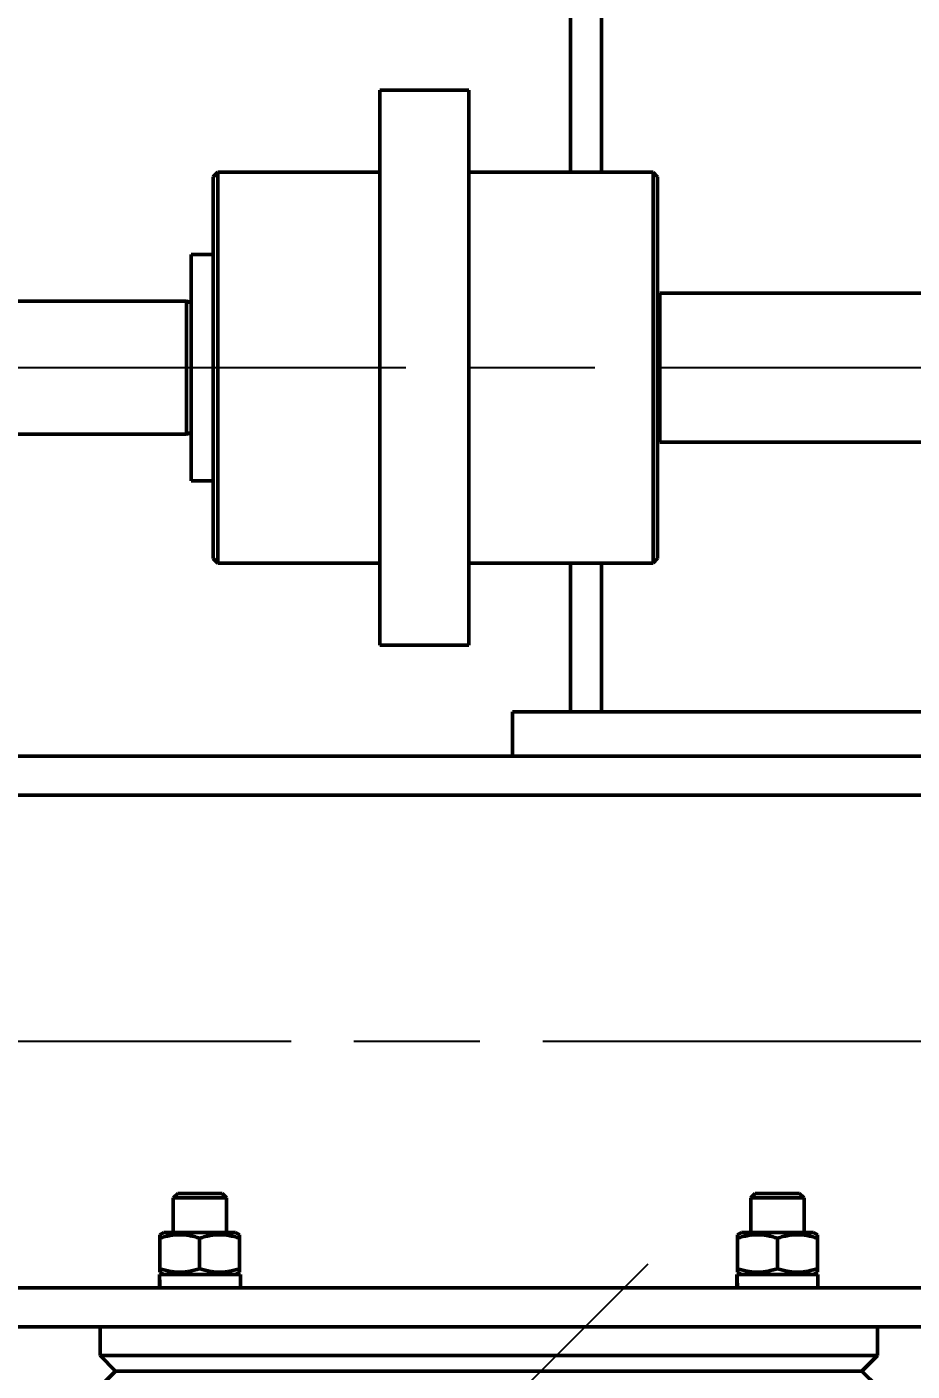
# Model space of a CAD drawing. Header units: millimetres. Extents: x 0 to 25230, y 0 to 17820.
# Drawn here: x 19084.4 to 19383.3, y 6101.8 to 6555.9 of the extents above; entities that cross this region are included whole.
import ezdxf

# ---------------------------------------------------------------- set-up
doc = ezdxf.new("R2010")
doc.units = ezdxf.units.MM
doc.header["$LTSCALE"] = 30
doc.linetypes.add('CHAIN', pattern=[0.7087, 0.4724, -0.0591, 0.1181, -0.0591])
for name, color, linetype, lineweight in [('Видимый контур (ГОСТ)', 7, 'Continuous', 50), ('Осевая линия (ГОСТ)', 7, 'Continuous', 25), ('Размер (ГОСТ)', 7, 'Continuous', 25)]:
    doc.layers.add(name, color=color, linetype=linetype, lineweight=lineweight)
doc.styles.add('Обычный текст (ГОСТ)', font='GOST Common Italic.ttf')
doc.dimstyles.new('Обычный (ГОСТ)', dxfattribs={"dimscale": 30, "dimtxt": 3.5, "dimasz": 3.5, "dimexe": 1, "dimexo": 0, "dimgap": 0.5, "dimtad": 1, "dimrnd": 1e-08, "dimtxsty": 'Обычный текст (ГОСТ)', "dimblk": 'Filled-1', "dimcen": 0.09, "dimdle": 15, "dimclrd": 256, "dimclre": 256, "dimclrt": 256, "dimazin": 2, "dimtfac": 0.714286, "dimtdec": 3, "dimtmove": 0, "dimatfit": 3, "dimfxl": 1, "dimtolj": 1, "dimlwd": 25, "dimlwe": 25, "dimarcsym": 0})

# ---------------------------------------------------------------- blocks, each defined once
blk = doc.blocks.new('Filled-1')
at = {"color": 0}
for p, q in [((0, 0), (-1, 0.1429)), ((-1, 0.1429), (-1, -0.1429)), ((-1, 0), (0, 0)), ((-1, -0.1429), (0, 0))]:
    blk.add_line(p, q, dxfattribs=at)
at = {"color": 0, "flags": 128}
blk.add_lwpolyline([(-1, -0.1429), (0, 0), (-1, 0.1429), (-1, -0.1429)], dxfattribs=at)
at = {"color": 0}
blk.add_solid([(-1, -0.1429), (0, 0), (-1, 0.1429), (-1, -0.1429)], dxfattribs=at)
blk = doc.blocks.new('*D32')
at = {"layer": 'Defpoints', "color": 0, "linetype": 'Continuous', "transparency": 16777216}
for p in [(19909.68, 6116.82), (19909.68, 6116.82), (18731.04, 3159.57)]:
    blk.add_point(p, dxfattribs=at)
at = {"layer": 'Размер (ГОСТ)', "linetype": 'Continuous', "lineweight": 25, "transparency": 16777216}
for p, q in [((19909.68, 3264.57), (19909.68, 6011.82)), ((18731.04, 3159.57), (19939.68, 3159.57))]:
    blk.add_line(p, q, dxfattribs=at)
at = {"layer": 'Размер (ГОСТ)', "linetype": 'Continuous', "lineweight": 25, "transparency": 16777216, "xscale": 105, "yscale": 105, "zscale": 105}
for p, rotation in [((19909.68, 6116.82), 90), ((19909.68, 3159.57), 270)]:
    blk.add_blockref('Filled-1', p, dxfattribs=dict(at, rotation=rotation))
at = {"layer": 'Размер (ГОСТ)', "linetype": 'Continuous', "lineweight": 25, "transparency": 16777216, "insert": (19789.68, 4481.37), "char_height": 105, "attachment_point": 1, "rotation": 90, "style": 'Обычный текст (ГОСТ)'}
blk.add_mtext('\\A1;3943', dxfattribs=at)

msp = doc.modelspace()

# ---------------------------------------------------------------- linework, layer by layer
at = {"layer": 'Видимый контур (ГОСТ)'}
for p, q in [((19267.9272, 6506.8184), (19267.9272, 7326.5684)), ((19278.4272, 6506.8184), (19278.4272, 7326.5684)), ((19203.5445, 6534.5684), (19203.5445, 6347.0684)), ((19233.5445, 6534.5684), (19203.5445, 6534.5684)), ((19233.5445, 6534.5684), (19233.5445, 6347.0684)), ((19147.2945, 6505.3184), (19148.7945, 6506.8184)), ((19147.2945, 6376.3184), (19147.2945, 6505.3184)), ((19203.5445, 6506.8184), (19148.7945, 6506.8184)), ((19148.7945, 6506.8184), (19148.7945, 6374.8184)), ((19295.7945, 6506.8184), (19233.5445, 6506.8184)), ((19295.7945, 6374.8184), (19295.7945, 6506.8184)), ((19297.2945, 6505.3184), (19295.7945, 6506.8184)), ((19297.2945, 6505.3184), (19297.2945, 6376.3184)), ((19139.7945, 6479.0684), (19139.7945, 6402.5684)), ((19147.2945, 6479.0684), (19139.7945, 6479.0684)), ((19067.0445, 6463.3184), (19138.2945, 6463.3184)), ((19138.2945, 6418.3184), (19138.2945, 6463.3184)), ((19139.7945, 6462.7725), (19138.2945, 6463.3184)), ((19298.0445, 6415.6934), (19298.0445, 6465.9434)), ((20300.7945, 6465.9434), (19298.0445, 6465.9434)), ((19067.0445, 6418.3184), (19138.2945, 6418.3184)), ((19139.7945, 6418.8644), (19138.2945, 6418.3184)), ((20300.7945, 6415.6934), (19298.0445, 6415.6934)), ((19147.2945, 6402.5684), (19139.7945, 6402.5684)), ((19147.2945, 6376.3184), (19148.7945, 6374.8184)), ((19297.2945, 6376.3184), (19295.7945, 6374.8184)), ((19203.5445, 6374.8184), (19148.7945, 6374.8184)), ((19295.7945, 6374.8184), (19233.5445, 6374.8184)), ((19267.9272, 6324.5684), (19267.9272, 6374.8184)), ((19278.4272, 6324.5684), (19278.4272, 6374.8184)), ((19233.5445, 6347.0684), (19203.5445, 6347.0684)), ((19248.2793, 6324.5684), (20238.2793, 6324.5684)), ((19248.2793, 6309.5684), (19248.2793, 6324.5684)), ((19278.4272, 6324.5684), (19267.9272, 6324.5684)), ((20289.5445, 6309.5684), (19071.5445, 6309.5684)), ((19248.2793, 6309.5684), (20238.2793, 6309.5684)), ((23448.5445, 6296.4434), (19027.2945, 6296.4434)), ((19135.2945, 6161.8184), (19133.7945, 6160.3184)), ((19151.7945, 6160.3184), (19133.7945, 6160.3184)), ((19133.7945, 6148.6934), (19133.7945, 6160.3184)), ((19135.2945, 6161.8184), (19150.2945, 6161.8184)), ((19150.2945, 6161.8184), (19151.7945, 6160.3184)), ((19151.7945, 6148.6934), (19151.7945, 6160.3184)), ((19330.2945, 6161.8184), (19328.7945, 6160.3184)), ((19346.7945, 6160.3184), (19328.7945, 6160.3184)), ((19328.7945, 6148.6934), (19328.7945, 6160.3184)), ((19330.2945, 6161.8184), (19345.2945, 6161.8184)), ((19345.2945, 6161.8184), (19346.7945, 6160.3184)), ((19346.7945, 6148.6934), (19346.7945, 6160.3184)), ((19130.5475, 6148.6934), (19129.1975, 6147.914)), ((19129.1975, 6146.7082), (19129.1975, 6147.914)), ((19129.1975, 6146.7082), (19129.1975, 6136.4286)), ((19154.8475, 6148.6934), (19130.5475, 6148.6934)), ((19142.6975, 6146.7082), (19142.6975, 6136.4286)), ((19154.8475, 6148.6934), (19156.1975, 6147.914)), ((19156.1975, 6147.914), (19156.1975, 6146.7082)), ((19156.1975, 6146.7082), (19156.1975, 6136.4286)), ((19325.6445, 6148.6934), (19324.2945, 6147.914)), ((19324.2945, 6146.7082), (19324.2945, 6147.914)), ((19324.2945, 6146.7082), (19324.2945, 6136.4286)), ((19349.9445, 6148.6934), (19325.6445, 6148.6934)), ((19337.7945, 6146.7082), (19337.7945, 6136.4286)), ((19349.9445, 6148.6934), (19351.2945, 6147.914)), ((19351.2945, 6147.914), (19351.2945, 6146.7082)), ((19351.2945, 6146.7082), (19351.2945, 6136.4286)), ((19129.1975, 6135.2229), (19129.1975, 6136.4286)), ((19156.1975, 6136.4286), (19156.1975, 6135.2229)), ((19324.2945, 6135.2229), (19324.2945, 6136.4286)), ((19351.2945, 6136.4286), (19351.2945, 6135.2229)), ((19129.107, 6131.9707), (19129.107, 6129.9434)), ((19156.482, 6134.4434), (19129.1366, 6134.4434)), ((19130.5475, 6134.4434), (19129.1975, 6135.2229)), ((19154.8475, 6134.4434), (19156.1975, 6135.2229)), ((19156.482, 6134.4434), (19156.482, 6129.9434)), ((19324.107, 6131.9707), (19324.107, 6129.9434)), ((19351.482, 6134.4434), (19324.1366, 6134.4434)), ((19325.6445, 6134.4434), (19324.2945, 6135.2229)), ((19349.9445, 6134.4434), (19351.2945, 6135.2229)), ((19351.482, 6134.4434), (19351.482, 6129.9434)), ((23688.5445, 6129.9434), (18798.5445, 6129.9434)), ((23688.5445, 6116.8184), (18798.5445, 6116.8184)), ((19109.0445, 6107.0684), (19109.0445, 6116.8184)), ((19109.0445, 6116.8184), (19371.5445, 6116.8184)), ((19371.5445, 6107.0684), (19371.5445, 6116.8184)), ((19371.5445, 6107.0684), (19109.0445, 6107.0684)), ((19109.0445, 6107.0684), (19114.2945, 6101.8184)), ((19366.2945, 6101.8184), (19371.5445, 6107.0684)), ((19114.2945, 6101.8184), (19109.0445, 6096.5684)), ((19114.2945, 6101.8184), (19366.2945, 6101.8184)), ((19366.2945, 6101.8184), (19114.2945, 6101.8184)), ((19366.2945, 6101.8184), (19371.5445, 6096.5684))]:
    msp.add_line(p, q, dxfattribs=at)
for centre, start, end in [((19296.5445, 6464.0684), 300, 0), ((19296.5445, 6417.5684), 0, 60)]:
    msp.add_arc(centre, 1.5, start, end, dxfattribs=at)
for centre, start_param, end_param in [((19142.7945, 6131.9707), 1.50499543, 1.62473049), ((19142.7945, 6136.9162), 1.63659722, 1.75729036), ((19337.7945, 6131.9707), 1.50499543, 1.62473049), ((19337.7945, 6136.9162), 1.63659722, 1.75729036)]:
    msp.add_ellipse(centre, major_axis=(0, 37.6061), ratio=0.36397023, start_param=start_param, end_param=end_param, dxfattribs=at)
for points in [[(19142.6975, 6146.7082), (19135.9475, 6148.9582), (19129.1975, 6146.7082)], [(19156.1975, 6146.7082), (19149.4475, 6148.9582), (19142.6975, 6146.7082)], [(19337.7945, 6146.7082), (19331.0445, 6148.9582), (19324.2945, 6146.7082)], [(19351.2945, 6146.7082), (19344.5445, 6148.9582), (19337.7945, 6146.7082)], [(19129.1975, 6136.4286), (19135.9475, 6134.1786), (19142.6975, 6136.4286)], [(19142.6975, 6136.4286), (19149.4475, 6134.1786), (19156.1975, 6136.4286)], [(19324.2945, 6136.4286), (19331.0445, 6134.1786), (19337.7945, 6136.4286)], [(19337.7945, 6136.4286), (19344.5445, 6134.1786), (19351.2945, 6136.4286)]]:
    msp.add_rational_spline(points, [1, 1.15470053838, 1], degree=2, dxfattribs=at)
at = {"layer": 'Осевая линия (ГОСТ)', "linetype": 'CHAIN', "ltscale": 11.993792}
for p, q in [((18787.3537, 6440.8184), (23925.8422, 6440.8184)), ((23763.5445, 6213.1934), (18723.5445, 6213.1934)), ((18633.0115, 5476.9388), (19295.9241, 6139.8515))]:
    msp.add_line(p, q, dxfattribs=at)

# ---------------------------------------------------------------- dimensions: what is measured, and where the dimension line sits
at = {"layer": 'Размер (ГОСТ)', "linetype": 'Continuous', "lineweight": 25}
dim = msp.add_linear_dim(base=(19909.6808, 6116.8184), p1=(18731.0445, 3159.5684), p2=(19909.6808, 6116.8184), angle=270, dimstyle='Обычный (ГОСТ)', override={"dimgap": 0.5, "dimdec": 2, "dimlfac": 1.333333, "dimse2": 1, "dimtol": 0, "dimlim": 0, "dimtp": 0, "dimtm": 0, "dimtdec": 3, "dimtofl": 0, "dimatfit": 1}, dxfattribs=at)
dim.commit()
dim.dimension.update_dxf_attribs({"geometry": '*D32', "text_midpoint": (19909.6808, 4638.1934), "dimtype": 160})

doc.saveas('drawing.dxf')
